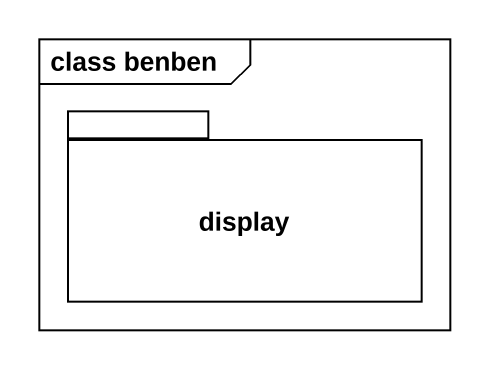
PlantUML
@startuml
mainframe class benben
package display {
}
@enduml
